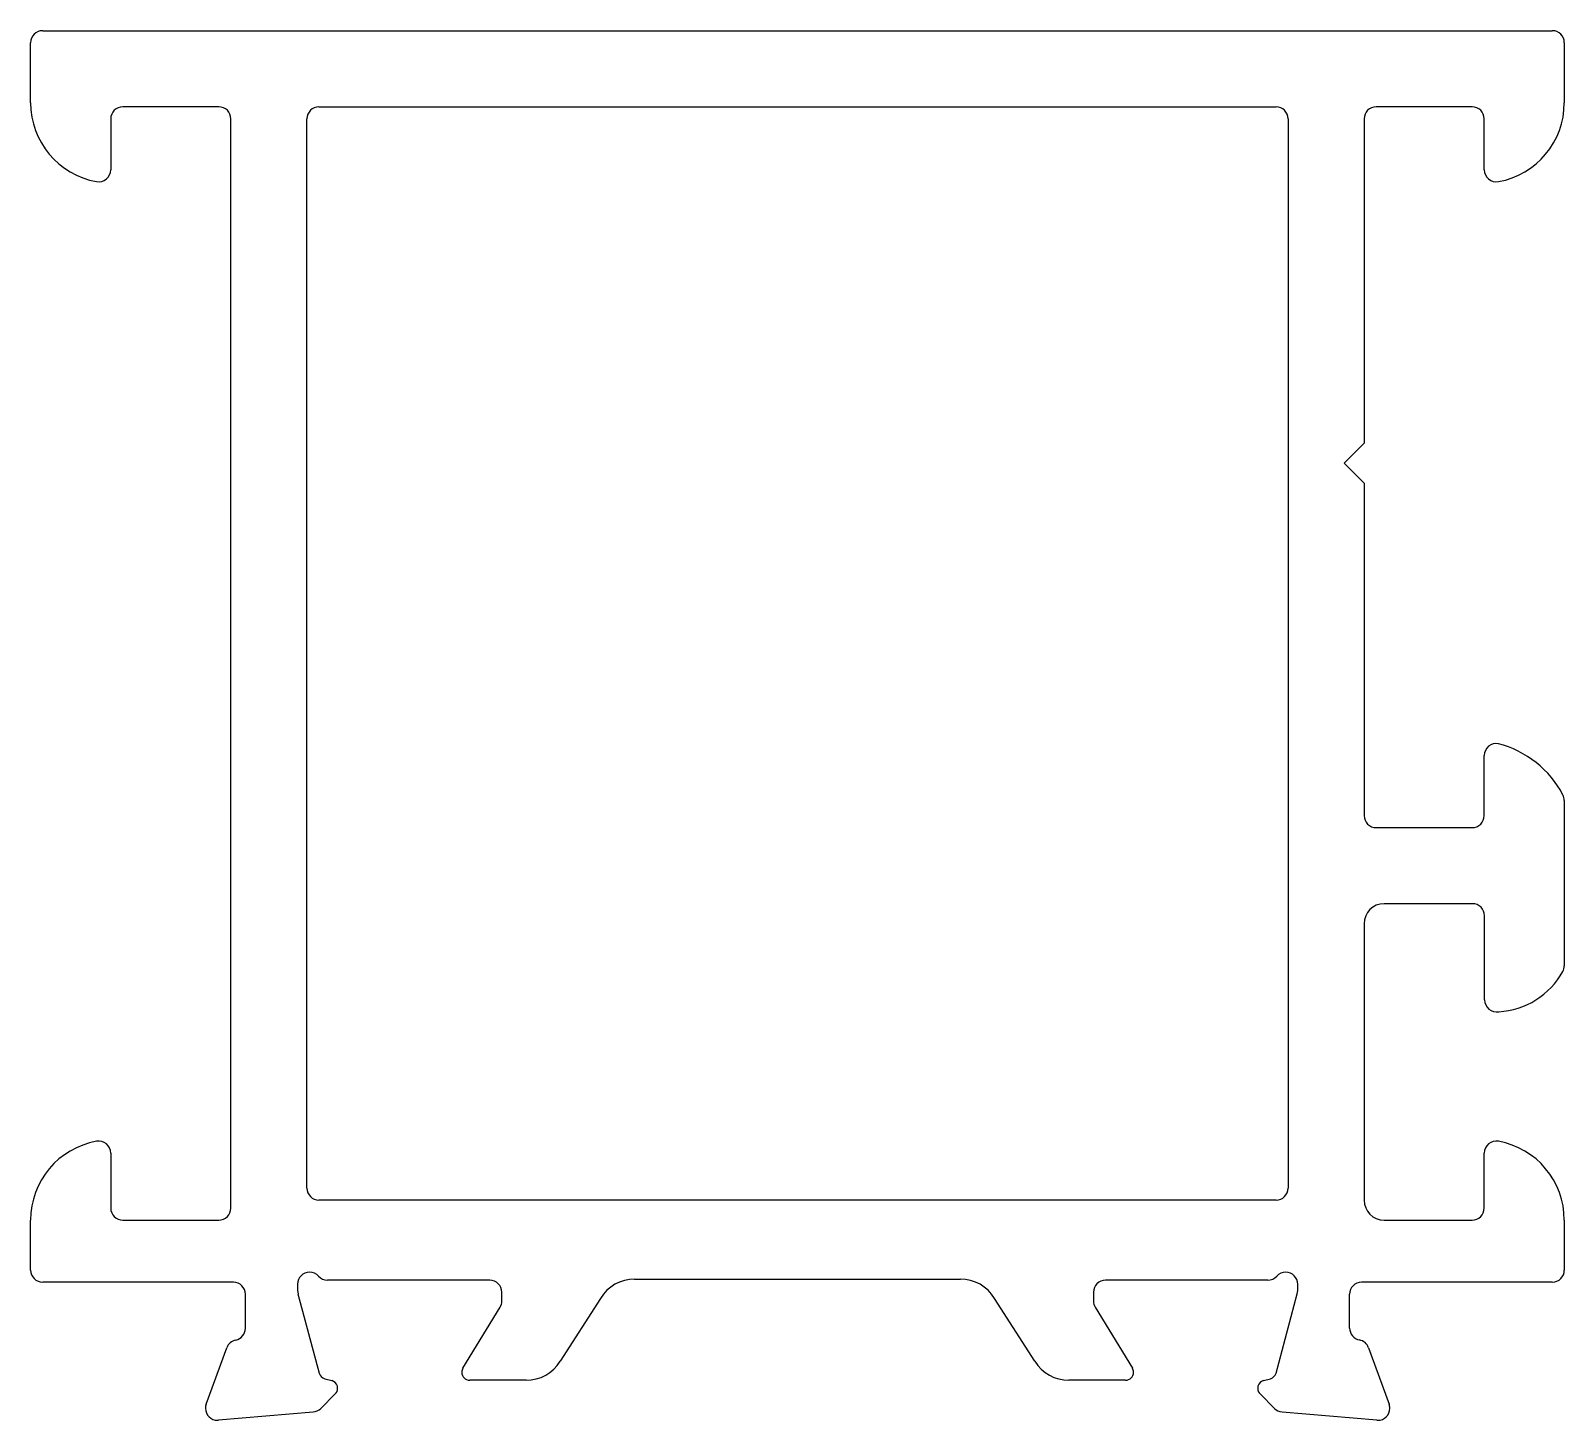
# Model space of a CAD drawing. Extents: x 530.4 to 568.7, y 645.3 to 680.
import ezdxf

# ---------------------------------------------------------------- set-up
doc = ezdxf.new("R2010")
doc.units = 0
doc.layers.get('0').update_dxf_attribs({"linetype": 'CONTINUOUS'})

msp = doc.modelspace()

# ---------------------------------------------------------------- linework, layer by layer
at = {"color": 0}
for p, q in [((530.668, 680.037), (568.368, 680.037)), ((530.368, 678.237), (530.368, 679.737)), ((568.668, 679.737), (568.668, 678.237)), ((535.068, 678.137), (532.668, 678.137)), ((537.568, 678.137), (561.468, 678.137)), ((566.368, 678.137), (563.968, 678.137)), ((532.368, 677.837), (532.368, 676.564)), ((535.368, 664.787), (535.368, 677.837)), ((537.268, 651.137), (537.268, 677.837)), ((561.768, 677.837), (561.768, 651.137)), ((563.668, 677.837), (563.668, 669.737)), ((566.668, 676.564), (566.668, 677.837)), ((563.668, 669.737), (563.168, 669.237)), ((563.168, 669.237), (563.668, 668.737)), ((563.668, 668.737), (563.668, 660.437)), ((535.368, 650.637), (535.368, 664.787)), ((566.668, 660.437), (566.668, 661.937)), ((568.668, 660.813), (568.668, 656.689)), ((563.968, 660.137), (566.368, 660.137)), ((566.376, 658.237), (564.168, 658.237)), ((563.668, 657.737), (563.668, 650.837)), ((566.676, 655.835), (566.676, 657.937)), ((532.368, 652.011), (532.368, 650.637)), ((566.668, 650.637), (566.668, 652.011)), ((561.468, 650.837), (537.568, 650.837)), ((530.368, 649.087), (530.368, 650.337)), ((532.668, 650.337), (535.068, 650.337)), ((564.168, 650.337), (566.368, 650.337)), ((568.668, 650.337), (568.668, 649.087)), ((541.834, 648.837), (537.781, 648.837)), ((545.449, 648.862), (553.587, 648.862)), ((561.263, 648.837), (557.21, 648.837)), ((535.43, 648.787), (530.668, 648.787)), ((535.73, 647.636), (535.73, 648.487)), ((537.034, 648.737), (537.034, 648.577)), ((537.044, 648.499), (537.575, 646.517)), ((542.134, 648.316), (542.134, 648.537)), ((556.91, 648.537), (556.91, 648.316)), ((561.469, 646.517), (562, 648.499)), ((562.01, 648.577), (562.01, 648.737)), ((563.306, 647.638), (563.306, 648.487)), ((568.368, 648.787), (563.606, 648.787)), ((541.163, 646.641), (542.09, 648.16)), ((544.596, 648.383), (543.593, 646.816)), ((555.443, 646.816), (554.441, 648.383)), ((556.954, 648.16), (557.881, 646.641)), ((534.751, 645.738), (535.265, 647.151)), ((563.778, 647.151), (564.293, 645.738)), ((537.716, 646.376), (537.886, 646.33)), ((542.74, 646.337), (541.334, 646.337)), ((557.71, 646.337), (556.297, 646.337)), ((561.158, 646.33), (561.327, 646.376)), ((537.975, 645.996), (537.611, 645.632)), ((561.432, 645.632), (561.069, 645.996)), ((537.425, 645.545), (535.06, 645.338)), ((563.984, 645.338), (561.618, 645.545))]:
    msp.add_line(p, q, dxfattribs=at)
for centre, radius, start, end in [((530.668, 679.737), 0.3, 90, 180), ((568.368, 679.737), 0.3, 0, 90), ((532.368, 678.237), 2, 180, 259.8358), ((532.668, 677.837), 0.3, 90, 180), ((535.068, 677.837), 0.3, 0, 90), ((537.568, 677.837), 0.3, 90, 180), ((561.468, 677.837), 0.3, 360, 90), ((563.968, 677.837), 0.3, 90, 180), ((566.368, 677.837), 0.3, 360, 90), ((566.668, 678.237), 2, 280.1642, 0), ((532.068, 676.564), 0.3, 259.8358, 0), ((566.968, 676.564), 0.3, 180, 280.1642), ((566.966, 661.939), 0.298, 79.4086, 180.4272), ((566.384, 659.773), 2.54, 27.6484, 75.4655), ((568.368, 660.813), 0.3, 0, 27.6484), ((563.968, 660.437), 0.3, 180, 270), ((566.368, 660.437), 0.3, 270, 0), ((564.168, 657.737), 0.5, 90, 180), ((566.376, 657.937), 0.3, 0, 90), ((566.921, 657.492), 1.955, 273.1708, 330.9606), ((568.368, 656.689), 0.3, 330.9606, 0), ((566.976, 655.835), 0.3, 179.9882, 280.1761), ((532.368, 650.337), 2, 100.1642, 180), ((532.068, 652.011), 0.3, 360, 100.1642), ((566.968, 652.011), 0.3, 79.8358, 180), ((566.668, 650.337), 2, 0, 79.8358), ((537.568, 651.137), 0.3, 180, 270), ((561.468, 651.137), 0.3, 270, 0), ((564.168, 650.837), 0.5, 180, 270), ((532.668, 650.637), 0.3, 180, 270), ((535.068, 650.637), 0.3, 270, 0), ((566.368, 650.637), 0.3, 270, 0), ((530.668, 649.087), 0.3, 180, 270), ((537.334, 648.737), 0.3, 90, 180), ((537.334, 648.737), 0.3, 41.8103, 90), ((537.781, 649.137), 0.3, 221.8103, 270), ((541.834, 648.537), 0.3, 360, 90), ((545.449, 647.862), 1, 90, 148.6), ((553.587, 647.862), 1, 31.4, 90), ((557.209, 648.538), 0.299, 89.9014, 180.0986), ((561.263, 649.137), 0.3, 270, 318.1897), ((561.71, 648.737), 0.3, 90, 138.1897), ((561.71, 648.737), 0.3, 360, 90), ((568.368, 649.087), 0.3, 270, 0), ((535.43, 648.487), 0.3, 0, 90), ((537.334, 648.577), 0.3, 180, 195), ((561.71, 648.577), 0.3, 345, 360), ((563.606, 648.487), 0.3, 90, 180), ((541.834, 648.316), 0.3, 328.6045, 360), ((557.21, 648.316), 0.3, 180, 211.3955), ((535.547, 647.048), 0.3, 101.261, 160), ((535.43, 647.636), 0.3, 281.261, 0), ((563.606, 647.638), 0.3, 180, 259.452), ((563.497, 647.048), 0.3, 20, 79.452), ((537.768, 646.569), 0.2, 195, 255), ((541.334, 646.537), 0.2, 148.6045, 180), ((541.334, 646.537), 0.2, 180, 270), ((542.74, 647.337), 1, 270, 328.6), ((556.297, 647.337), 1, 211.4, 270), ((557.71, 646.537), 0.2, 270, 360), ((557.71, 646.537), 0.2, 0, 31.3955), ((561.276, 646.569), 0.2, 285, 345), ((537.834, 646.137), 0.2, 15, 75), ((537.834, 646.137), 0.2, 315, 0), ((537.834, 646.137), 0.2, 360, 15), ((561.21, 646.137), 0.2, 165, 180), ((561.21, 646.137), 0.2, 180, 225), ((561.21, 646.137), 0.2, 105, 165), ((535.015, 645.64), 0.281, 159.7197, 180.664), ((535.034, 645.637), 0.3, 180, 270), ((537.399, 645.844), 0.3, 275, 315), ((561.644, 645.844), 0.3, 225, 265), ((564.01, 645.637), 0.3, 270, 360), ((564.029, 645.64), 0.281, 359.336, 20.2803), ((535.034, 645.637), 0.3, 270, 275), ((564.01, 645.637), 0.3, 265, 270)]:
    msp.add_arc(centre, radius, start, end, dxfattribs=at)

doc.saveas('drawing.dxf')
